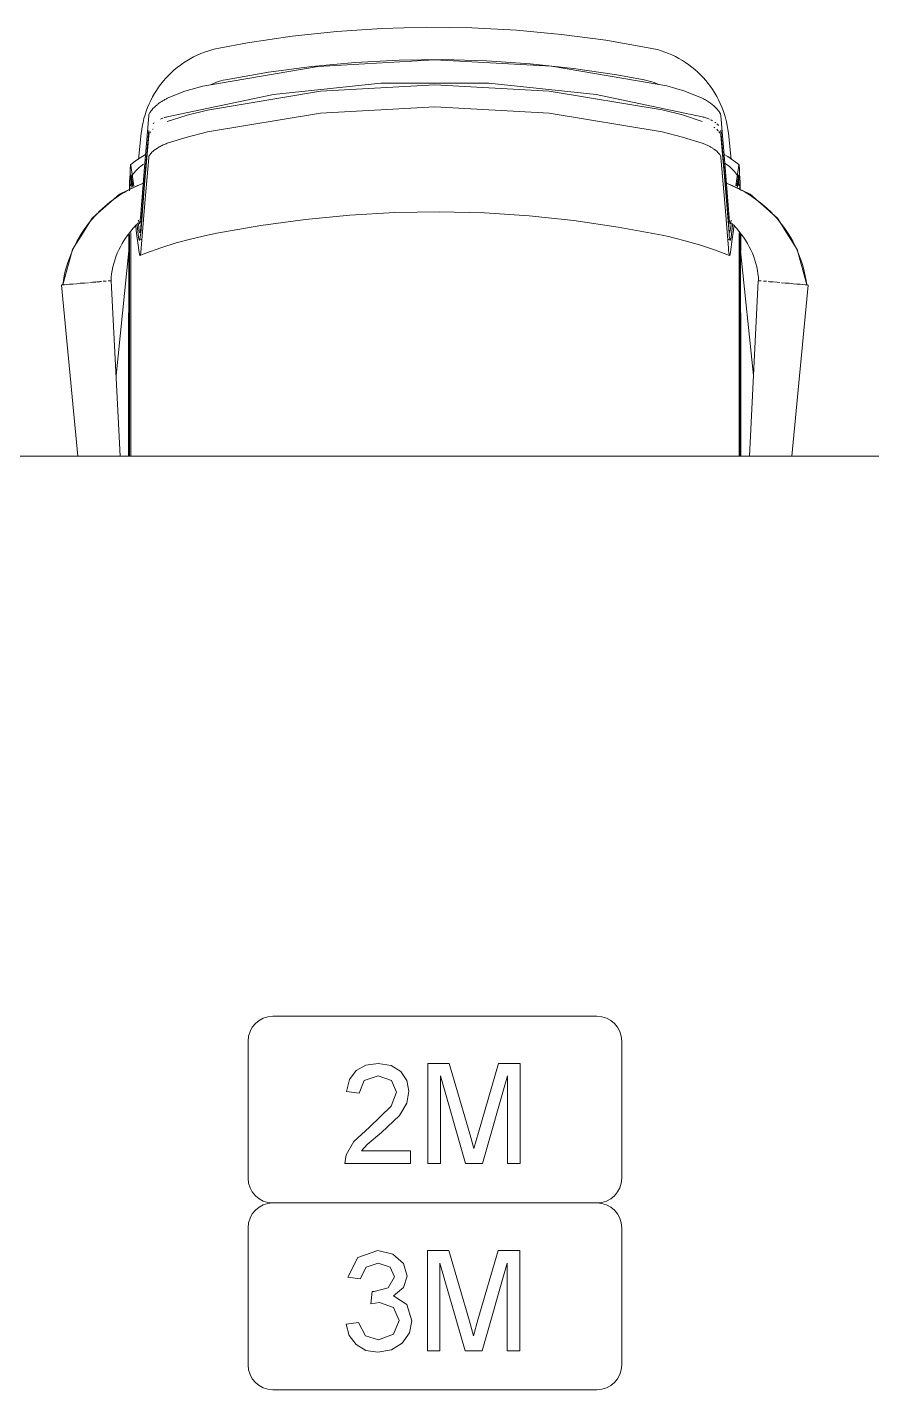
# Model space of a CAD drawing. Header units: millimetres. Extents: x 155927 to 317870, y -36033 to 97293.
# Drawn here: x 221705 to 222383, y 21563 to 22657 of the extents above; entities that cross this region are included whole.
import ezdxf

# ---------------------------------------------------------------- set-up
doc = ezdxf.new("R2010")
doc.units = ezdxf.units.MM
doc.header["$MEASUREMENT"] = 0
doc.layers.add('I-FURN', color=8, linetype='CONTINUOUS', lineweight=9)

msp = doc.modelspace()

# ---------------------------------------------------------------- linework, layer by layer
at = {"layer": 'I-FURN'}
for p, q in [((222026.1, 22657.5), (221990, 22656.5)), ((222062.3, 22657), (222026.1, 22657.5)), ((222098.3, 22655.1), (222062.3, 22657)), ((221918, 22650.2), (221882.3, 22644.9)), ((221954, 22654.1), (221918, 22650.2)), ((221990, 22656.5), (221954, 22654.1)), ((222134.3, 22651.8), (222098.3, 22655.1)), ((222170.1, 22647), (222134.3, 22651.8)), ((222205.7, 22640.8), (222170.1, 22647)), ((221844.7, 22636.3), (221841.8, 22635)), ((221847.6, 22637.4), (221844.7, 22636.3)), ((221850.5, 22638.4), (221847.6, 22637.4)), ((221853.5, 22639.3), (221850.5, 22638.4)), ((221856.5, 22640.1), (221853.5, 22639.3)), ((221859.6, 22640.8), (221856.5, 22640.1)), ((221882.3, 22644.9), (221859.6, 22640.8)), ((222208.3, 22640.2), (222205.7, 22640.8)), ((222211.4, 22639.5), (222208.3, 22640.2)), ((222214.4, 22638.6), (222211.4, 22639.5)), ((222217.3, 22637.6), (222214.4, 22638.6)), ((222220.2, 22636.5), (222217.3, 22637.6)), ((222223.1, 22635.2), (222220.2, 22636.5)), ((222225.9, 22633.9), (222223.1, 22635.2)), ((221825.9, 22625.2), (221823.5, 22623.2)), ((221828.4, 22627.1), (221825.9, 22625.2)), ((221830.9, 22628.9), (221828.4, 22627.1)), ((221833.6, 22630.6), (221830.9, 22628.9)), ((221836.3, 22632.2), (221833.6, 22630.6)), ((221839, 22633.7), (221836.3, 22632.2)), ((221841.8, 22635), (221839, 22633.7)), ((221846.3, 22610.2), (221939, 22626)), ((221899.1, 22621.3), (221933.9, 22625.9)), ((221933.9, 22625.9), (221968.8, 22629.2)), ((221939, 22626), (222032.7, 22631.3)), ((221968.8, 22629.2), (222003.9, 22631)), ((222003.9, 22631), (222039, 22631.5)), ((222032.7, 22631.3), (222126.3, 22626.1)), ((222039, 22631.5), (222074.1, 22630.5)), ((222074.1, 22630.5), (222109.1, 22628.2)), ((222109.1, 22628.2), (222144, 22624.4)), ((222126.3, 22626.1), (222219, 22610.3)), ((222144, 22624.4), (222178.7, 22619.3)), ((222228.7, 22632.4), (222225.9, 22633.9)), ((222231.4, 22630.8), (222228.7, 22632.4)), ((222234, 22629.2), (222231.4, 22630.8)), ((222236.6, 22627.4), (222234, 22629.2)), ((222239, 22625.5), (222236.6, 22627.4)), ((222241.5, 22623.5), (222239, 22625.5)), ((221814.8, 22614.4), (221812.8, 22611.9)), ((221816.8, 22616.7), (221814.8, 22614.4)), ((221819, 22619), (221816.8, 22616.7)), ((221821.2, 22621.1), (221819, 22619)), ((221823.5, 22623.2), (221821.2, 22621.1)), ((221856.8, 22613.1), (221858.8, 22613.8)), ((221858.8, 22613.8), (221860.8, 22614.4)), ((221860.8, 22614.4), (221862.8, 22614.9)), ((221862.8, 22614.9), (221864.6, 22615.3)), ((221864.6, 22615.3), (221899.1, 22621.3)), ((222178.7, 22619.3), (222200.7, 22615.3)), ((222200.7, 22615.3), (222202.8, 22614.8)), ((222202.8, 22614.8), (222204.8, 22614.3)), ((222204.8, 22614.3), (222206.8, 22613.7)), ((222206.8, 22613.7), (222208.7, 22613)), ((222243.8, 22621.4), (222241.5, 22623.5)), ((222246, 22619.3), (222243.8, 22621.4)), ((222248.2, 22617), (222246, 22619.3)), ((222250.3, 22614.7), (222248.2, 22617)), ((222252.2, 22612.3), (222250.3, 22614.7)), ((221807.5, 22604.2), (221806, 22601.5)), ((221809.2, 22606.8), (221807.5, 22604.2)), ((221810.9, 22609.4), (221809.2, 22606.8)), ((221812.8, 22611.9), (221810.9, 22609.4)), ((221817.8, 22600.4), (221831.9, 22606.1)), ((221903, 22603.5), (221817.8, 22585.6)), ((221831.9, 22606.1), (221846.3, 22610.2)), ((221940.9, 22606.2), (221850.1, 22591)), ((221853, 22611.6), (221854.9, 22612.4)), ((221854.9, 22612.4), (221856.8, 22613.1)), ((221989.3, 22612.6), (221903, 22603.5)), ((222032.7, 22611.3), (221940.9, 22606.2)), ((222076, 22612.6), (221989.3, 22612.6)), ((222124.4, 22606.2), (222032.7, 22611.3)), ((222162.3, 22603.6), (222076, 22612.6)), ((222215.2, 22591.1), (222124.4, 22606.2)), ((222247.4, 22585.6), (222162.3, 22603.6)), ((222208.7, 22613), (222210.7, 22612.3)), ((222210.7, 22612.3), (222212.6, 22611.4)), ((222219, 22610.3), (222233.4, 22606.1)), ((222233.4, 22606.1), (222247.4, 22600.4)), ((222254.1, 22609.8), (222252.2, 22612.3)), ((222255.9, 22607.2), (222254.1, 22609.8)), ((222257.5, 22604.6), (222255.9, 22607.2)), ((222259.1, 22601.9), (222257.5, 22604.6)), ((221802, 22593), (221800.9, 22590.1)), ((221803.2, 22595.9), (221802, 22593)), ((221804.6, 22598.7), (221803.2, 22595.9)), ((221806, 22601.5), (221804.6, 22598.7)), ((221940.9, 22588.6), (222032.7, 22593.6)), ((222032.7, 22593.6), (222124.4, 22588.6)), ((222260.5, 22599.1), (222259.1, 22601.9)), ((222261.9, 22596.3), (222260.5, 22599.1)), ((222263.1, 22593.4), (222261.9, 22596.3)), ((222264.2, 22590.5), (222263.1, 22593.4)), ((221798.4, 22581.1), (221797.8, 22578)), ((221799.1, 22584.1), (221798.4, 22581.1)), ((221800, 22587.1), (221799.1, 22584.1)), ((221799.5, 22545), (221802.9, 22586.2)), ((221800.9, 22590.1), (221800, 22587.1)), ((221833.9, 22586.9), (221817.8, 22581.9)), ((221850.1, 22591), (221833.9, 22586.9)), ((221850.1, 22573.4), (221940.9, 22588.6)), ((222124.4, 22588.6), (222215.2, 22573.4)), ((222231.4, 22587), (222215.2, 22591.1)), ((222247.4, 22581.9), (222231.4, 22587)), ((222262.4, 22586.2), (222265.8, 22545)), ((222265.2, 22587.5), (222264.2, 22590.5)), ((222266.1, 22584.6), (222265.2, 22587.5)), ((222266.8, 22581.5), (222266.1, 22584.6)), ((222267.5, 22578.5), (222266.8, 22581.5)), ((221796.9, 22572.3), (221794.7, 22551.2)), ((221797.3, 22575), (221796.9, 22572.3)), ((221797.8, 22578), (221797.3, 22575)), ((221802.9, 22574.6), (221799.6, 22534.7)), ((221802.9, 22570.4), (221799.6, 22531.2)), ((221833.9, 22569.3), (221850.1, 22573.4)), ((222215.2, 22573.4), (222231.4, 22569.3)), ((222265.7, 22534.8), (222262.4, 22574.7)), ((222265.7, 22531.2), (222262.4, 22570.4)), ((222268, 22575.4), (222267.5, 22578.5)), ((222268.4, 22572.3), (222268, 22575.4)), ((222270.6, 22551.2), (222268.4, 22572.3)), ((221817.8, 22564.3), (221833.9, 22569.3)), ((222231.4, 22569.3), (222247.4, 22564.3)), ((221788.5, 22547.3), (221793.2, 22550.7)), ((221793.2, 22550.7), (221798.2, 22554)), ((221797.6, 22546.7), (221798.8, 22547.5)), ((221798.2, 22554), (221800.4, 22555.3)), ((221799.9, 22516.2), (221802.9, 22552.7)), ((222262.4, 22552.8), (222265.4, 22516.3)), ((222264.9, 22555.3), (222267.8, 22553.6)), ((222265.8, 22548.1), (222266.9, 22547.3)), ((222267.8, 22553.6), (222272.7, 22550.3)), ((222272.7, 22550.3), (222276.8, 22547.3)), ((221787.8, 22534.8), (221788, 22541.3)), ((221788.2, 22536.8), (221788.1, 22534.8)), ((221789, 22532.3), (221788.5, 22538.4)), ((221788.6, 22546.8), (221791, 22529.8)), ((221788.9, 22537.3), (221789.7, 22538.5)), ((221790.2, 22529.5), (221789.1, 22536.9)), ((221789.7, 22538.5), (221790.5, 22539.7)), ((221790.5, 22539.7), (221791.4, 22540.8)), ((221791.4, 22540.8), (221792.4, 22541.9)), ((221792.4, 22541.9), (221793.3, 22542.9)), ((221793.3, 22542.9), (221794.4, 22543.9)), ((221794.4, 22543.9), (221795.4, 22544.9)), ((221795.4, 22544.9), (221796.5, 22545.8)), ((221796.3, 22504.3), (221799.5, 22545)), ((221796.5, 22545.8), (221797.6, 22546.7)), ((222265.8, 22545), (222269, 22504.3)), ((222266.9, 22547.3), (222268.1, 22546.5)), ((222268.1, 22546.5), (222269.2, 22545.6)), ((222269.2, 22545.6), (222270.2, 22544.7)), ((222270.2, 22544.7), (222271.2, 22543.7)), ((222271.2, 22543.7), (222272.2, 22542.7)), ((222272.2, 22542.7), (222273.2, 22541.7)), ((222273.2, 22541.7), (222274.1, 22540.6)), ((222274.1, 22540.6), (222274.9, 22539.5)), ((222274.3, 22530), (222276.7, 22546.8)), ((222274.9, 22539.5), (222275.7, 22538.4)), ((222275.7, 22538.4), (222275.9, 22538.1)), ((222275.9, 22538.1), (222276.2, 22537.7)), ((222276.2, 22536.9), (222276.1, 22536)), ((222276.2, 22537.7), (222276.4, 22537.4)), ((222276.8, 22538.4), (222276.3, 22532.3)), ((222276.4, 22537.4), (222276.4, 22537.3)), ((222277.2, 22534.7), (222277.1, 22536.8)), ((222277.3, 22541.3), (222277.5, 22534.7)), ((221779.6, 22523.5), (221798.5, 22532.3)), ((221798.5, 22532.3), (221779.6, 22523.5)), ((221798.5, 22532.3), (221779.6, 22523.5)), ((221779.6, 22523.5), (221786.2, 22526.6)), ((221787.4, 22534.8), (221787.7, 22527.6)), ((221787.4, 22534.8), (221787.4, 22526.1)), ((221789.5, 22528.8), (221789, 22532.3)), ((221799.6, 22531.2), (221796.5, 22492.2)), ((221799.6, 22534.7), (221796.6, 22497)), ((222268.7, 22497.1), (222265.7, 22534.8)), ((222268.9, 22492.2), (222265.7, 22531.2)), ((222285.8, 22523.5), (222266.8, 22532.3)), ((222266.8, 22532.3), (222285.8, 22523.5)), ((222285.8, 22523.5), (222266.8, 22532.3)), ((222275.9, 22535.1), (222275.1, 22529.7)), ((222276.3, 22532.3), (222275.8, 22529.1)), ((222276.1, 22536), (222275.9, 22535.1)), ((222277.7, 22534.7), (222276.4, 22535)), ((222277.5, 22527.9), (222277.7, 22534.7)), ((222277.7, 22534.7), (222277.7, 22527.7)), ((222279.1, 22526.6), (222285.8, 22523.5)), ((221757.5, 22504.1), (221779.6, 22523.5)), ((221779.6, 22523.5), (221757.5, 22504.1)), ((221779.6, 22523.5), (221757.5, 22504.1)), ((221774, 22518.7), (221779.6, 22523.5)), ((221796.9, 22479.9), (221799.9, 22516.2)), ((222265.4, 22516.3), (222268.4, 22479.9)), ((222307.8, 22504.1), (222285.8, 22523.5)), ((222285.8, 22523.5), (222307.8, 22504.1)), ((222285.8, 22523.5), (222291.3, 22518.7)), ((222307.8, 22504.1), (222285.8, 22523.5)), ((221741.8, 22479), (221757.5, 22504.1)), ((221757.5, 22504.1), (221741.8, 22479)), ((221757.5, 22504.1), (221741.8, 22479)), ((221753.5, 22497.8), (221757.5, 22504.1)), ((221757.5, 22504.1), (221763, 22508.9)), ((221964.5, 22506.6), (221928.7, 22503.1)), ((222000.5, 22508.6), (221964.5, 22506.6)), ((222036.5, 22509.1), (222000.5, 22508.6)), ((222072.5, 22508.3), (222036.5, 22509.1)), ((222108.4, 22506), (222072.5, 22508.3)), ((222144.2, 22502.2), (222108.4, 22506)), ((222302.3, 22508.9), (222307.8, 22504.1)), ((222323.5, 22479), (222307.8, 22504.1)), ((222307.8, 22504.1), (222323.5, 22479)), ((222307.8, 22504.1), (222311.8, 22497.8)), ((222323.5, 22479), (222307.8, 22504.1)), ((221741.8, 22479), (221751.9, 22495.1)), ((221792.5, 22497.6), (221793.2, 22491.9)), ((221794.8, 22488.8), (221793.6, 22498.5)), ((221795.4, 22494), (221794.7, 22499.2)), ((221794.8, 22502.6), (221795, 22501.2)), ((221893, 22498.3), (221857.6, 22492)), ((221928.7, 22503.1), (221893, 22498.3)), ((222179.8, 22497), (222144.2, 22502.2)), ((222215.2, 22490.4), (222179.8, 22497)), ((222270.6, 22499), (222269.9, 22494.1)), ((222270.3, 22501.2), (222270.5, 22502.5)), ((222271.7, 22498.5), (222270.5, 22488.8)), ((222271.2, 22485.5), (222272.4, 22494.6)), ((222272.4, 22494.6), (222272.8, 22497.5)), ((222313.4, 22495.1), (222323.5, 22479)), ((221787.1, 22464), (221787, 22490.6)), ((221787.1, 22490.7), (221787.2, 22428.2)), ((221787.4, 22491.1), (221787.4, 22488.9)), ((221787.4, 22488.9), (221787.4, 22313)), ((221788.5, 22492.4), (221788.5, 22490.4)), ((221788.5, 22490.4), (221788.5, 22313)), ((221793.2, 22491.9), (221794.2, 22484.2)), ((221794.2, 22484.2), (221795.3, 22476.5)), ((221797.5, 22487.2), (221795.5, 22486.5)), ((221825.1, 22484.2), (221812.8, 22480.4)), ((221837.5, 22487.6), (221825.1, 22484.2)), ((221850.1, 22490.4), (221837.5, 22487.6)), ((221857.6, 22492), (221850.1, 22490.4)), ((222220.2, 22489.4), (222215.2, 22490.4)), ((222232.7, 22486.3), (222220.2, 22489.4)), ((222245.1, 22482.8), (222232.7, 22486.3)), ((222257.3, 22478.7), (222245.1, 22482.8)), ((222269.8, 22486.5), (222267.8, 22487.2)), ((222270, 22476.5), (222271.2, 22485.5)), ((222276.9, 22490.4), (222276.9, 22492.3)), ((222276.9, 22313), (222276.9, 22490.4)), ((222277.7, 22491.5), (222277.7, 22488.9)), ((222277.7, 22488.9), (222277.7, 22313)), ((222278.1, 22428.2), (222278.2, 22490.7)), ((222278.3, 22490.6), (222278.2, 22464)), ((221733.9, 22450.5), (221741.8, 22479)), ((221741.8, 22479), (221733.9, 22450.5)), ((221733.9, 22450.5), (221741.8, 22479)), ((221741.8, 22479), (221733.9, 22450.5)), ((221787.1, 22477.8), (221776.7, 22377.8)), ((221800.7, 22476), (221795.9, 22474.2)), ((221812.8, 22480.4), (221800.7, 22476)), ((222269.4, 22474.2), (222257.3, 22478.7)), ((222288.6, 22377.8), (222278.2, 22477.8)), ((222331.4, 22450.5), (222323.5, 22479)), ((222323.5, 22479), (222331.4, 22450.5)), ((222323.5, 22479), (222331.4, 22450.5)), ((222331.4, 22450.5), (222323.5, 22479)), ((221787.1, 22428.2), (221787.1, 22464)), ((222278.2, 22464), (222278.2, 22428.2)), ((221733, 22450.4), (221733.3, 22450.5)), ((221746, 22313), (221733, 22450.4)), ((221733, 22450.4), (221746, 22313)), ((221733.3, 22450.5), (221734.1, 22450.5)), ((221734.1, 22450.5), (221735.4, 22450.7)), ((221735.4, 22450.7), (221737.2, 22450.8)), ((221737.2, 22450.8), (221739.4, 22451)), ((221739.4, 22451), (221742, 22451.2)), ((221742, 22451.2), (221744.9, 22451.5)), ((221744.9, 22451.5), (221748, 22451.8)), ((221748, 22451.8), (221751.3, 22452)), ((221751.3, 22452), (221754.6, 22452.3)), ((221755.6, 22452.4), (221757.8, 22452.6)), ((221757.8, 22452.6), (221760.5, 22452.9)), ((221760.9, 22452.9), (221763.8, 22453.1)), ((221766.4, 22453.4), (221768.7, 22453.6)), ((221770.5, 22453.7), (221771.8, 22453.8)), ((221771.8, 22453.8), (221772.6, 22453.9)), ((221772.6, 22453.9), (221772.9, 22453.9)), ((221772.9, 22453.9), (221780, 22313)), ((221780, 22313), (221772.9, 22453.9)), ((222285.3, 22313), (222292.4, 22453.9)), ((222292.4, 22453.9), (222285.3, 22313)), ((222292.4, 22453.9), (222292.7, 22453.9)), ((222292.7, 22453.9), (222293.5, 22453.8)), ((222293.5, 22453.8), (222294.8, 22453.7)), ((222296.6, 22453.6), (222298.9, 22453.4)), ((222296.7, 22453.6), (222298.8, 22453.4)), ((222300.2, 22453.3), (222304.3, 22452.9)), ((222301.5, 22453.1), (222304.4, 22452.9)), ((222304.8, 22452.9), (222307.5, 22452.6)), ((222307.5, 22452.6), (222309.7, 22452.4)), ((222310.7, 22452.3), (222314, 22452)), ((222314, 22452), (222317.3, 22451.8)), ((222317.3, 22451.8), (222320.4, 22451.5)), ((222332.3, 22450.4), (222319.3, 22313)), ((222319.3, 22313), (222332.3, 22450.4)), ((222320.4, 22451.5), (222323.3, 22451.2)), ((222323.3, 22451.2), (222325.9, 22451)), ((222325.9, 22451), (222328.1, 22450.8)), ((222328.1, 22450.8), (222329.9, 22450.7)), ((222329.9, 22450.7), (222331.2, 22450.5)), ((222331.2, 22450.5), (222332, 22450.5)), ((222332, 22450.5), (222332.3, 22450.4)), ((221787.2, 22428.2), (221786.8, 22428.2)), ((221786.8, 22313), (221786.8, 22428.2)), ((222278.5, 22428.2), (222278.1, 22428.2)), ((222278.5, 22313), (222278.5, 22428.2)), ((223232.7, 22313), (220832.7, 22313)), ((222162.7, 21863), (221902.7, 21863)), ((221882.7, 21843), (221882.7, 21733)), ((222182.7, 21733), (222182.7, 21843)), ((221987.3, 21825.1), (221977.2, 21823.7)), ((221997.5, 21823.5), (221987.3, 21825.1)), ((222044.3, 21825.1), (222027, 21825.1)), ((222027, 21825.1), (222027, 21744.8)), ((222060.7, 21768.5), (222044.3, 21825.1)), ((222083.8, 21825.1), (222067.6, 21769.5)), ((222101.1, 21825.1), (222083.8, 21825.1)), ((222101.1, 21744.8), (222101.1, 21825.1)), ((221969.4, 21819.4), (221964.1, 21812.3)), ((221977.2, 21823.7), (221969.4, 21819.4)), ((221976, 21811.4), (221987.1, 21815.1)), ((221987.1, 21815.1), (221997.8, 21811.3)), ((222005.3, 21818.7), (221997.5, 21823.5)), ((222010.3, 21811.5), (222005.3, 21818.7)), ((222037.1, 21744.8), (222037.1, 21815.1)), ((222037.1, 21815.1), (222057.2, 21744.8)), ((222070.9, 21744.8), (222091, 21815.1)), ((222091, 21815.1), (222091, 21744.8)), ((221964.1, 21812.3), (221961.7, 21802.5)), ((221971.8, 21801.3), (221976, 21811.4)), ((221997.8, 21811.3), (222001.9, 21802.1)), ((222011.9, 21802.7), (222010.3, 21811.5)), ((221961.7, 21802.5), (221971.8, 21801.3)), ((222001.9, 21802.1), (221997.6, 21790.8)), ((222004.2, 21783.4), (222010.2, 21793.2)), ((222010.2, 21793.2), (222011.9, 21802.7)), ((221997.6, 21790.8), (221980.2, 21774)), ((221989.8, 21769.6), (222004.2, 21783.4)), ((221980.2, 21774), (221967.6, 21762.4)), ((221967.6, 21762.4), (221961.5, 21751.7)), ((221973.7, 21754.8), (221978.3, 21759.9)), ((221978.3, 21759.9), (221989.8, 21769.6)), ((222064.1, 21756.7), (222060.7, 21768.5)), ((222067.6, 21769.5), (222064.1, 21756.7)), ((221961.5, 21751.7), (221960.5, 21744.8)), ((222013.2, 21754.8), (221973.7, 21754.8)), ((222013.2, 21744.8), (222013.2, 21754.8)), ((221960.5, 21744.8), (222013.2, 21744.8)), ((222027, 21744.8), (222037.1, 21744.8)), ((222057.2, 21744.8), (222070.9, 21744.8)), ((222091, 21744.8), (222101.1, 21744.8)), ((221902.7, 21713), (222162.7, 21713)), ((222162.7, 21713), (221902.7, 21713)), ((221882.7, 21693), (221882.7, 21583)), ((222182.7, 21583), (222182.7, 21693)), ((221986.9, 21674.7), (221970.9, 21669.1)), ((221999, 21671.9), (221986.9, 21674.7)), ((222007.5, 21664.4), (221999, 21671.9)), ((222044, 21674.7), (222026.7, 21674.7)), ((222026.7, 21674.7), (222026.7, 21594.3)), ((222060.4, 21618), (222044, 21674.7)), ((222083.5, 21674.7), (222067.3, 21619)), ((222100.8, 21674.7), (222083.5, 21674.7)), ((222100.8, 21594.3), (222100.8, 21674.7)), ((221970.9, 21669.1), (221962.7, 21653.3)), ((221972.7, 21652.1), (221977.6, 21661.5)), ((221977.6, 21661.5), (221987.2, 21664.6)), ((221987.2, 21664.6), (221996.7, 21661.5)), ((221996.7, 21661.5), (222000.3, 21653.7)), ((222010.4, 21654.3), (222007.5, 21664.4)), ((222036.8, 21594.3), (222036.8, 21664.6)), ((222036.8, 21664.6), (222056.9, 21594.3)), ((222070.6, 21594.3), (222090.8, 21664.6)), ((222090.8, 21664.6), (222090.8, 21594.3)), ((221962.7, 21653.3), (221972.7, 21652.1)), ((222000.3, 21653.7), (221995.3, 21644.8)), ((222007.6, 21645), (222010.4, 21654.3)), ((221982.3, 21642), (221981.2, 21632)), ((221983.9, 21641.9), (221982.3, 21642)), ((221995.3, 21644.8), (221983.9, 21641.9)), ((221999.4, 21638.3), (222007.6, 21645)), ((221981.2, 21632), (221988.2, 21633.1)), ((221988.2, 21633.1), (221999.6, 21629)), ((222010.3, 21631.5), (221999.4, 21638.3)), ((221999.6, 21629), (222004.1, 21618.6)), ((222014.2, 21618.4), (222010.3, 21631.5)), ((222004.1, 21618.6), (221999.6, 21607.6)), ((222012.2, 21608.6), (222014.2, 21618.4)), ((222063.8, 21606.2), (222060.4, 21618)), ((222067.3, 21619), (222063.8, 21606.2)), ((221971.5, 21616.9), (221961.4, 21615.7)), ((221961.4, 21615.7), (221963.9, 21606.6)), ((221963.9, 21606.6), (221969.4, 21599.4)), ((221977, 21606.3), (221971.5, 21616.9)), ((221987.4, 21603.1), (221977, 21606.3)), ((221999.6, 21607.6), (221987.4, 21603.1)), ((222006.5, 21600.4), (222012.2, 21608.6)), ((221969.4, 21599.4), (221977.3, 21594.6)), ((221997.8, 21594.9), (222006.5, 21600.4)), ((221977.3, 21594.6), (221987, 21593.1)), ((221987, 21593.1), (221997.8, 21594.9)), ((222026.7, 21594.3), (222036.8, 21594.3)), ((222056.9, 21594.3), (222070.6, 21594.3)), ((222090.8, 21594.3), (222100.8, 21594.3)), ((221902.7, 21563), (222162.7, 21563))]:
    msp.add_line(p, q, dxfattribs=at)
for centre, start, end in [((221902.7, 21843), 90, 180), ((222162.7, 21843), 0, 90), ((221902.7, 21733), 180, 270), ((222162.7, 21733), 270, 0), ((221902.7, 21693), 90, 180), ((222162.7, 21693), 0, 90), ((221902.7, 21583), 180, 270), ((222162.7, 21583), 270, 0)]:
    msp.add_arc(centre, 20, start, end, dxfattribs=at)
msp.add_ellipse((222032.3, 22023.6), major_axis=(825, 0), ratio=0.648816, start_param=1.870261, end_param=1.872267, dxfattribs=at)
for points, knots in [([(221802.9, 22586.2), (221802.9, 22586.7), (221803.3, 22587.9), (221804.9, 22590.6), (221807.5, 22593.4), (221810.3, 22595.7), (221811.7, 22596.8), (221812.9, 22597.6), (221814, 22598.3), (221815.7, 22599.3), (221817, 22599.9), (221817.8, 22600.4)], [0, 0, 0, 0, 0.142857, 0.285714, 0.571429, 0.678571, 0.732143, 0.785714, 0.839286, 0.892857, 1, 1, 1, 1]), ([(222247.4, 22600.4), (222248.6, 22599.9), (222250.9, 22598.6), (222255, 22595.9), (222258.2, 22593.1), (222260.1, 22590.8), (222260.9, 22589.7), (222261.4, 22588.9), (222261.8, 22588.2), (222262.2, 22587.3), (222262.4, 22586.6), (222262.4, 22586.2)], [0, 0, 0, 0, 0.142857, 0.285714, 0.571429, 0.678571, 0.732143, 0.785714, 0.839286, 0.892857, 1, 1, 1, 1]), ([(221804.5, 22573.6), (221804.3, 22573.3), (221803.9, 22572.9), (221803.7, 22572.5), (221803.7, 22572.4)], [0.7142857, 0.7142857, 0.7142857, 0.7142857, 0.7857143, 0.8166867, 0.8166867, 0.8166867, 0.8166867]), ([(221802.9, 22552.7), (221802.9, 22553.4), (221803.6, 22555.1), (221806.4, 22558.1), (221810.2, 22560.8), (221814.4, 22563), (221816.7, 22563.8), (221817.8, 22564.3)], [-1, -1, -1, -1, -0.785714, -0.571429, -0.285714, -0.142857, 0, 0, 0, 0]), ([(222247.4, 22564.3), (222248.3, 22564), (222249.6, 22563.5), (222251.3, 22562.8), (222252.5, 22562.2), (222253.6, 22561.6), (222255.1, 22560.7), (222257.9, 22558.9), (222260.5, 22556.6), (222262.1, 22554.3), (222262.4, 22553.2), (222262.4, 22552.8)], [-1, -1, -1, -1, -0.892857, -0.839286, -0.785714, -0.732143, -0.678571, -0.571429, -0.285714, -0.142857, 0, 0, 0, 0]), ([(222276.9, 22530.1), (222276.9, 22531), (222276.8, 22532.8), (222276.7, 22535.5), (222276.5, 22537.2), (222276.4, 22537.5), (222276.3, 22537.2), (222276.2, 22536.9)], [0, 0, 0, 0, 0.166667, 0.333333, 0.666667, 0.833333, 1, 1, 1, 1]), ([(221798.1, 22532), (221796.3, 22531.3), (221781.1, 22524.9), (221759.5, 22508.8), (221740.7, 22479.5), (221735.2, 22460.3), (221733.9, 22450.5)], [-0.7389144, -0.7389144, -0.7389144, -0.7389144, -0.7, -0.4, -0.2, 0, 0, 0, 0]), ([(222331.4, 22450.5), (222330.1, 22460.3), (222324.6, 22479.5), (222308.5, 22504.7), (222288.3, 22522.1), (222273.5, 22529.5), (222267.2, 22532)], [0, 0, 0, 0, 0.2, 0.4, 0.6, 0.7389146, 0.7389146, 0.7389146, 0.7389146]), ([(221794.4, 22500.1), (221793, 22498.8), (221786, 22491.5), (221776.4, 22476.2), (221773, 22461.2), (221772.7, 22453.9)], [0.4429381, 0.4429381, 0.4429381, 0.4429381, 0.5, 0.75, 1, 1, 1, 1]), ([(222292.6, 22453.9), (222292.3, 22461.2), (222288.9, 22476.2), (222279.4, 22491.5), (222272.3, 22498.8), (222270.9, 22500.1)], [0, 0, 0, 0, 0.25, 0.5, 0.5570669, 0.5570669, 0.5570669, 0.5570669]), ([(221761, 22452.9), (221761.2, 22452.9), (221761.8, 22453), (221762.8, 22453.1), (221763.8, 22453.1), (221764.6, 22453.2), (221764.9, 22453.2), (221765.1, 22453.3)], [-0.32221673, -0.32221673, -0.32221673, -0.32221673, -0.30555556, -0.27777778, -0.25, -0.23611111, -0.22222222, -0.22222222, -0.22222222, -0.22222222]), ([(221767, 22453.4), (221767.1, 22453.4), (221767.7, 22453.5), (221768.3, 22453.5), (221768.7, 22453.6), (221768.8, 22453.6)], [-0.17937094, -0.17937094, -0.17937094, -0.17937094, -0.16666667, -0.13888889, -0.13546643, -0.13546643, -0.13546643, -0.13546643])]:
    msp.add_open_spline(points, degree=3, knots=knots, dxfattribs=at)
for points in [[(221807.2, 22580.7), (221806.9, 22580.4), (221806.6, 22580.2), (221806.4, 22580)], [(221814.4, 22584.5), (221813.8, 22584.2), (221813.1, 22584), (221812.5, 22583.7)], [(221817.8, 22585.6), (221816.9, 22585.3), (221816, 22585), (221815.1, 22584.7)], [(222250.3, 22584.7), (222249.4, 22585), (222248.4, 22585.3), (222247.4, 22585.6)], [(222253.1, 22583.6), (222252.4, 22584), (222251.6, 22584.3), (222250.9, 22584.5)], [(222255.5, 22582.4), (222255, 22582.7), (222254.5, 22583), (222254, 22583.2)], [(222258.4, 22580.6), (222258.1, 22580.8), (222257.9, 22580.9), (222257.6, 22581.1)], [(221803.3, 22571.9), (221803.1, 22571.4), (221802.9, 22570.8), (221802.9, 22570.4)], [(221806.4, 22575.6), (221806.4, 22575.5), (221806.3, 22575.5), (221806.3, 22575.4)], [(222257.6, 22576.6), (222257.3, 22576.8), (222257, 22577.1), (222256.7, 22577.3)], [(222260.2, 22574.3), (222259.9, 22574.7), (222259.5, 22575.1), (222259, 22575.5)], [(222260.5, 22578.5), (222260.1, 22579), (222259.6, 22579.5), (222259.1, 22580)], [(222261.7, 22572.4), (222261.5, 22572.8), (222261.2, 22573.2), (222260.8, 22573.7)], [(222262.4, 22570.4), (222262.4, 22570.9), (222262.2, 22571.4), (222262, 22571.9)], [(221788, 22541.3), (221788.1, 22542.5), (221788.1, 22544.6), (221788.3, 22546.7), (221788.5, 22547.5), (221788.6, 22547.2), (221788.6, 22546.8)], [(221788.5, 22538.4), (221788.5, 22539.1), (221788.4, 22539.4), (221788.3, 22538), (221788.2, 22536.8)], [(221788.8, 22537), (221788.7, 22536.5), (221788.6, 22534.9), (221788.5, 22532), (221788.4, 22530.1)], [(221789.1, 22536.9), (221789, 22537.2), (221788.9, 22537.5), (221788.9, 22537.2), (221788.8, 22537)], [(222276.7, 22546.8), (222276.7, 22547.2), (222276.8, 22547.5), (222277, 22546.7), (222277.2, 22544.6), (222277.2, 22542.5), (222277.3, 22541.3)], [(222277.1, 22536.8), (222277, 22538), (222276.9, 22539.4), (222276.8, 22539.1), (222276.8, 22538.4)], [(221795, 22501.2), (221795.1, 22500.1), (221795.4, 22499), (221795.9, 22500), (221796.1, 22502.6), (221796.3, 22504.3)], [(222269, 22504.3), (222269.2, 22502.6), (222269.4, 22500), (222269.9, 22499), (222270.2, 22500.1), (222270.3, 22501.2)], [(221796.6, 22497), (221796.5, 22495.4), (221796.3, 22493.1), (221795.8, 22492.1), (221795.6, 22493.1), (221795.4, 22494)], [(222269.9, 22494.1), (222269.7, 22493.2), (222269.5, 22492.2), (222269, 22493.2), (222268.8, 22495.5), (222268.7, 22497.1)], [(221796.5, 22492.2), (221796.3, 22490.7), (221796.1, 22488.2), (221795.7, 22486.4), (221795.2, 22486.5), (221795, 22487.8), (221794.8, 22488.8)], [(222270.5, 22488.8), (222270.3, 22487.8), (222270.1, 22486.5), (222269.6, 22486.4), (222269.2, 22488.2), (222269, 22490.7), (222268.9, 22492.2)], [(221795.3, 22476.5), (221795.4, 22475.5), (221795.7, 22474.1), (221796.1, 22474), (221796.5, 22475.9), (221796.8, 22478.3), (221796.9, 22479.9)], [(222268.4, 22479.9), (222268.5, 22478.3), (222268.8, 22475.9), (222269.2, 22474), (222269.6, 22474.1), (222269.9, 22475.5), (222270, 22476.5)], [(221758.2, 22452.7), (221759, 22452.7), (221759.7, 22452.8), (221760.5, 22452.8)]]:
    msp.add_open_spline(points, degree=3, dxfattribs=at)

doc.saveas('drawing.dxf')
